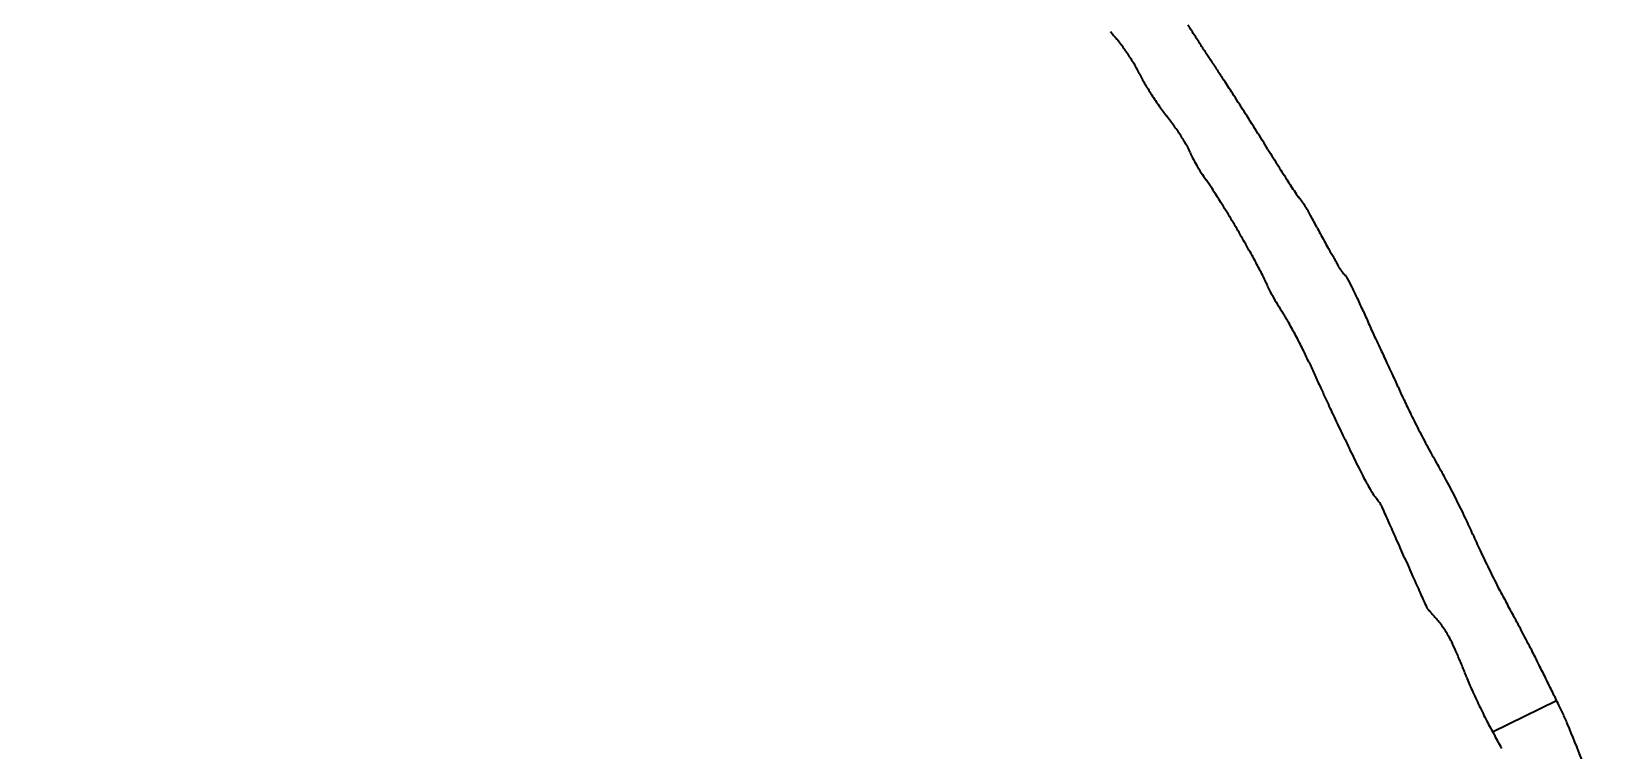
# Model space of a CAD drawing. Header units: metres. Extents: x 26.3 to 44.2, y 14.4 to 19.6.
# Drawn here: x 28.7696 to 28.834, y 15.457 to 15.4863 of the extents above; entities that cross this region are included whole.
import ezdxf

# ---------------------------------------------------------------- set-up
doc = ezdxf.new("R2010")
doc.units = ezdxf.units.M
doc.header["$MEASUREMENT"] = 0
doc.layers.add('Dimensions', color=7, linetype='Continuous', plot=False)
doc.layers.add('Suspensions', color=6, linetype='Continuous')
doc.styles.get("Standard").update_dxf_attribs({"font": 'arial.ttf'})
doc.dimstyles.new('Annotative', dxfattribs={"dimscale": 0, "dimtxt": 0.18, "dimasz": 0.18, "dimexe": 0.18, "dimexo": 0.0625, "dimgap": 0.09, "dimtad": 0, "dimtih": 1, "dimtoh": 1, "dimdec": 4, "dimzin": 0, "dimdsep": 46, "dimtxsty": 'Standard', "dimcen": 0.09, "dimadec": 0, "dimazin": 0, "dimtfac": 1, "dimtdec": 4, "dimtofl": 0, "dimtmove": 0, "dimatfit": 3, "dimfxl": 1, "dimtolj": 1, "dimtzin": 0, "dimarcsym": 0})

# ---------------------------------------------------------------- blocks, each defined once
blk = doc.blocks.new('*D65')
at = {"layer": 'Defpoints', "color": 0, "transparency": 16777216}
for p in [(28.43365521267326, 15.52255587762719), (28.43365521267325, 15.22255504397306), (29.54945632084941, 15.22255504397306)]:
    blk.add_point(p, dxfattribs=at)
at = {"layer": 'Dimensions', "color": 0, "lineweight": -2, "transparency": 16777216}
for p, q in [((28.44928021267326, 15.52255587762719), (29.59445632084941, 15.52255587762719)), ((29.54945632084941, 15.47755587762719), (29.54945632084941, 15.418046593133)), ((29.54945632084941, 15.26755504397306), (29.54945632084941, 15.32706432846725)), ((28.44928021267325, 15.22255504397306), (29.59445632084941, 15.22255504397306))]:
    blk.add_line(p, q, dxfattribs=at)
at = {"layer": 'Dimensions', "color": 0, "transparency": 16777216}
for points in [[(29.54195632084941, 15.47755587762719), (29.55695632084941, 15.47755587762719), (29.54945632084941, 15.52255587762719)], [(29.54195632084941, 15.26755504397306), (29.55695632084941, 15.26755504397306), (29.54945632084941, 15.22255504397306)]]:
    blk.add_solid(points, dxfattribs=at)
at = {"layer": 'Dimensions', "color": 0, "transparency": 16777216, "insert": (29.54945632084941, 15.37255546080011), "char_height": 0.045, "attachment_point": 5}
blk.add_mtext('\\A1;0.3000', dxfattribs=at)

msp = doc.modelspace()

# ---------------------------------------------------------------- linework, layer by layer
at = {"layer": 'Suspensions'}
msp.add_line((28.82928428226853, 15.45765938863952), (28.831895749936, 15.4589432756978), dxfattribs=at)
for points in [[(28.80365453022755, 15.61140393423787, -5e-06), (28.80972229165918, 15.59481243747512, -0.000212)], [(28.7880937947789, 15.58886764735399, -9e-06), (28.78271807773075, 15.60371463670833, -0.091432)], [(28.8243255789982, 15.55478214723026, -0.000139), (28.83223256013898, 15.53305071892552, -0.00023), (28.83889578970214, 15.51469548026182, -9e-06), (28.84491144920834, 15.49809943150136, -0.061218)]]:
    msp.add_lwpolyline(points, format="xyb", dxfattribs=at)
for centre, radius, start, end in [((28.82373002378606, 15.4942013517146), 0.01280113923168367, 218.1758103301125, 219.9590481841643), ((28.32405062265401, 15.1687497022951), 0.5863703700404327, 32.76620471297296, 32.81914601230132), ((28.24532230779066, 15.11807463786898), 0.6799978751171374, 32.72820222654983, 32.76647580690862), ((28.80919953571615, 15.4820264563929), 0.00615573708399826, 36.03941990522048, 39.95944399953005), ((28.80626615485355, 15.47989221021856), 0.009783371301503847, 33.26865313404183, 36.03911289148552), ((28.80158385168937, 15.47557516539976), 0.01876150860025249, 32.21778554462269, 32.72771714079695), ((28.82460004092064, 15.4900793618158), 0.008443576961823263, 212.2186390415448, 213.3164177812188), ((28.99806956798508, 15.60409614485097), 0.2160285080947699, 213.3158490653259, 213.4205857429845), ((28.80669380011298, 15.48017271304015), 0.009271939686402842, 30.468550998725, 33.26902930989304), ((28.81163198094572, 15.48307789939874), 0.00354256470184417, 24.72446712440119, 30.46819751321262), ((28.98627601991873, 15.59631398388291), 0.2018987591499419, 213.4206644294549, 213.5542781721414), ((28.81814427487792, 15.48607661048066), 0.003626970876743735, 204.7247626988074, 210.6769139510847), ((28.82712478783875, 15.49140392774691), 0.01406871030533644, 210.6768155010701, 212.84917721537), ((29.04888708025707, 15.63783995305085), 0.2770289860346731, 213.5541507132059, 213.6595749400741), ((28.78329972482269, 15.46098566490078), 0.04205420469117622, 32.79503344802718, 33.65973724928208), ((28.82841574314416, 15.49223751436246), 0.01560540554003775, 212.8493425449814, 214.9964963550799), ((28.69273681306731, 15.40263310870545), 0.1497884230256454, 32.45900373457265, 32.79498594494476), ((28.82587686717292, 15.49045999348436), 0.01250613600201982, 214.996450770459, 217.5313418649154), ((28.80544202413683, 15.47476202935631), 0.01326223390519957, 35.22740809999494, 37.5313083749888), ((28.68080516379973, 15.39504362721525), 0.1639293028962041, 32.12651216888938, 32.45905663980372), ((28.80613107929278, 15.47524858054655), 0.01241871208067616, 32.80716135383124, 35.22747428328216), ((28.71533971446373, 15.41672945972718), 0.1231505029960781, 31.71441178498453, 32.12648258719494), ((28.80730759366774, 15.47600704819432), 0.01101890522064069, 30.4544706707601, 32.80695275270039), ((28.81555034175771, 15.48085357228382), 0.001456913177953266, 19.99998757199432, 30.4547098001489), ((28.8186919808112, 15.48199702689896), 0.001886346369162034, 199.9997673573319, 207.3215095238607), ((28.82332362811177, 15.48438982728538), 0.007099565183475484, 207.3216998368099, 210.053662378731), ((28.91421209574328, 15.53962512416137), 0.1106305235494751, 211.7146160411888, 212.1342498613936), ((28.82399817000647, 15.48478008428165), 0.00787886441363117, 210.0534561816021, 212.7473796567411), ((28.82264751409829, 15.48391140159522), 0.006272974942966467, 212.7473878188796, 215.9433683975855), ((28.88001501487643, 15.51814477467273), 0.0702467922463485, 212.1342054600094, 212.7238923214534), ((28.81113080526104, 15.47556139129766), 0.007952258074854605, 32.80679943886879, 35.94343291943455), ((28.78059121323222, 15.45587478392629), 0.04428721632556961, 31.92702797336027, 32.8068576412935), ((28.90561551130406, 15.53459505695595), 0.1006769944234332, 212.7238810126883, 213.0706348057091), ((28.82228872001254, 15.48033582779282), 0.00124149725914516, 213.0701593738688, 221.0882955023006), ((28.77598322977693, 15.45300352670706), 0.04971654681310703, 31.04034575683477, 31.92705081618663), ((28.81970973248984, 15.47808691451832), 0.002180313308256864, 38.12054776052236, 41.08921982542287), ((28.81812169657266, 15.47684089838562), 0.004198831149387346, 36.30181443601646, 38.11965680487923), ((28.81815883725634, 15.47686816898358), 0.004152753868941424, 34.48000000203137, 36.30196740689555), ((28.81997682172709, 15.47811666845014), 0.001947347227903914, 31.27083062185672, 34.48078864036547), ((28.81880996487494, 15.47740807771615), 0.003312504999134264, 28.94272889001682, 31.27000345672926), ((28.79538360058304, 15.46445298046906), 0.03008243381138886, 28.48362681507401, 28.9431383510203), ((28.77870068943397, 15.45463890325744), 0.04654494730375564, 30.10876733085093, 31.0403915742999), ((28.79274376458591, 15.46302078232554), 0.03308575290872928, 27.99663066067582, 28.48341487139757), ((28.78970287153571, 15.4614039492809), 0.03652975924020829, 27.54494651993787, 27.9968950428943), ((28.77680557654347, 15.45353995192701), 0.04873564283129593, 29.25415288151083, 30.10877276745383), ((28.84254426238751, 15.48896409666287), 0.02306700502489877, 207.5448441539816, 208.3036666849412), ((28.8510559452803, 15.49354776139368), 0.03273441046926177, 208.3035018401048, 208.8872299795308), ((28.84891306860172, 15.49236557935039), 0.03028707011086773, 208.8874392917886, 209.4773553348329), ((28.78686154420646, 15.45917250001625), 0.03720966852903618, 28.20796863432466, 29.25418230084651), ((28.83077523488017, 15.48211307438447), 0.009452126622257225, 209.4769679341396, 210.8818428510287), ((28.80966231111337, 15.46948614186825), 0.01514858423677162, 30.12754563816295, 30.88247209860795), ((28.80783047377741, 15.46842327260064), 0.01726644142802733, 29.44267123189082, 30.12700998850041), ((28.78681029855871, 15.45914520101879), 0.0372677316353349, 27.33017625382305, 28.2077141242642), ((28.80942136651859, 15.46932114968155), 0.01543966203337912, 28.75798932622032, 29.44301562604773), ((28.82013956750345, 15.47520331116543), 0.003213474726049892, 26.56369248937105, 28.75782462411338), ((28.82384974554442, 15.47705829832874), 0.0009345848771783363, 206.5641376636696, 212.9124901514455), ((28.82426454158202, 15.47732675863749), 0.001428676660265025, 212.9121007134819, 217.5311193155848), ((28.82419668863006, 15.47727464950634), 0.001343123258870066, 217.5316215674735, 222.2218867225512), ((28.81815240593149, 15.47534297315102), 0.001987489053780304, 19.91952833376458, 27.33033066319107), ((28.82169521109882, 15.47662681564127), 0.001780762529307596, 199.919498539826, 207.1514914664793), ((28.83015227374087, 15.48096411594603), 0.01128518689195483, 207.1515263385867, 208.9993897757236), ((28.82358877706911, 15.47672299472364), 0.0005222216417182143, 222.2209973689019, 231.7168042914876), ((28.82307968590119, 15.47607797604383), 0.0002994978448519771, 27.70246351385098, 51.71782424911353), ((28.8032917352831, 15.46568810409242), 0.02264927253791023, 26.61312536564818, 27.70219534506952), ((28.80877109724067, 15.46843350492606), 0.01652059950058283, 24.82997867666067, 26.61321653071272), ((28.83141214724145, 15.48166239326951), 0.01272562864889542, 208.9991360933789, 210.874499690102), ((28.83135515582478, 15.48162829225188), 0.01265921403871492, 210.8743955836957, 212.757092547221), ((28.79980118309426, 15.46428319283036), 0.02640414391963154, 23.5748528544542, 24.82984706468278), ((28.81355626354038, 15.47017649742139), 0.00850547758185519, 29.56115184694831, 32.75736156420387), ((28.88931709549072, 15.50334498608177), 0.07126326243574782, 203.5748760337795, 204.0623477907491), ((28.80200673367244, 15.46362589595527), 0.02178335466126184, 27.97731442341193, 29.56094456436435), ((28.80110518164568, 15.46314687955302), 0.02280426247369912, 26.40722138512409, 27.97755953458446), ((28.88627058426685, 15.5019846589131), 0.06792683910505894, 204.062379549623, 204.5677275059246), ((28.80914993594372, 15.46714163561934), 0.01382227228538933, 24.12218738235218, 26.40706736496497), ((28.88000809609296, 15.499121527291), 0.06104089103857926, 204.5675513174452, 205.054335528167), ((28.83192032408674, 15.47664231488467), 0.007958419290110649, 205.0545174144863, 207.2397122234996), ((28.89844653121394, 15.50712764806501), 0.08401822606864132, 204.122317551695, 204.4837390292537), ((28.81684487262597, 15.46888134205168), 0.008997462758931369, 25.32899593345868, 27.23988048960579), ((28.76767437725921, 15.44560787610013), 0.0633977553317136, 24.87677521436829, 25.32918210177651), ((28.91688522544531, 15.51552428156354), 0.1042787517050939, 204.4837167638971, 204.791051140981), ((28.76089778312421, 15.44246595272964), 0.07086728747615907, 24.41129297442752, 24.8765340650038), ((28.90768888725821, 15.51127666504353), 0.0941488513033198, 204.7910209742776, 205.1008763610891), ((28.8434955237069, 15.48120508056169), 0.02326099538089548, 205.100835413662, 205.976539845983), ((28.75964247441597, 15.44189605458729), 0.07224590410999442, 23.95281840690406, 24.41141321405606), ((28.78316938186025, 15.45181259032997), 0.04384460700909614, 25.5436553946642, 25.97658178972534), ((28.72271854201152, 15.42292238266031), 0.110844219975223, 25.32711354570714, 25.54369152779676), ((28.84106259232084, 15.47806630775634), 0.01684687233095324, 203.9527865690128, 206.1680015994964), ((28.86083208882577, 15.48778028748407), 0.03887400092741473, 206.1678584170907, 207.3536412887241), ((28.7184377228202, 15.42089602906178), 0.1155804127251156, 25.11229248713422, 25.32726618881964), ((28.7608960402578, 15.44079610629062), 0.0686898828353466, 24.79484471941421, 25.11226313495674), ((28.849844811683, 15.48188656852973), 0.02929128895335318, 204.7949714971376, 205.5503563188424), ((28.86173100240514, 15.48824537717531), 0.03988610469746425, 207.3537172112044, 208.533770657525), ((28.87264481812471, 15.49278619793428), 0.05456266040205549, 205.5503339884686, 206.0245131831037), ((28.87169191327059, 15.49232097086614), 0.0535022529876244, 206.0245521156668, 206.5005647673673), ((28.84608396474907, 15.47973777373104), 0.02207573963171196, 208.5337477839046, 210.3712986474346), ((28.84517360849171, 15.47909917519034), 0.02387057451289528, 206.5007145640103, 207.3709186812999), ((28.83458904274481, 15.473619422917), 0.0119516518676288, 207.3707119601405, 208.8977364782834), ((28.8111462878497, 15.45926348562153), 0.01841917042764892, 28.12512956525791, 30.37128138564846), ((28.83325406369662, 15.4728825097601), 0.01042678791995923, 208.8975732011276, 210.5891430774821), ((28.83245652005963, 15.47241110479615), 0.009500343917172043, 210.5894393576718, 212.1726111542667), ((28.79380842942834, 15.44999599391232), 0.0380784617986429, 26.82062034015476, 28.12534573585683), ((28.82521998166487, 15.46785883969777), 0.0009510395323292962, 212.1724442226945, 220.7534026089351), ((28.8228259729513, 15.4657957733395), 0.002209264332700725, 37.98036469282037, 40.75357424541669), ((28.82225086314996, 15.46534674597591), 0.002938905927361959, 35.74161887793244, 37.98066670191297), ((28.82246108211313, 15.46549805767714), 0.002679893875433948, 33.47216252407599, 35.74123043242388), ((28.82404979539625, 15.4665485090521), 0.0007753052094541943, 27.75798965159683, 33.47125772545335), ((28.82314890811199, 15.46607434665615), 0.001793356228070793, 24.02578519743241, 27.75861888459266), ((28.30983818059383, 15.23725382392827), 0.5637957891468767, 23.96143455481599, 24.0260641923936), ((28.79368431090753, 15.44993325901866), 0.03821753398792893, 25.51678761788631, 26.82059631080573), ((28.58839950811391, 15.36105357302394), 0.2589633908284313, 23.79739606928059, 23.96126197076389), ((28.81090810207661, 15.45815474005715), 0.01913215391051503, 23.32895494768898, 25.51689970378939), ((28.41744605385877, 15.28566241152109), 0.4458026553154216, 23.68842071776582, 23.79751187371956), ((28.85109147016911, 15.47548454093615), 0.02462884550406901, 203.3290185934399, 205.0072965674042), ((28.86964124956872, 15.48413742468231), 0.04509752188760986, 205.0074156448748, 206.0744845318117), ((29.09091165505048, 15.5811305288644), 0.2896273715090307, 203.6883671919082, 203.8552124723751), ((28.86871884588011, 15.48368604293836), 0.04407059733174319, 206.0744727537451, 207.1463543813574), ((28.96969637838026, 15.52752865903218), 0.1570894382682149, 203.8552214037281, 204.1190110561166), ((28.84673946985159, 15.47241615760814), 0.0193703283866784, 207.1462952389354, 209.1277631048357), ((29.40151205280803, 15.72086126730096), 0.6302091631809674, 204.1190233776419, 204.1767775221685), ((28.79249259505404, 15.44218821039354), 0.04273001153278561, 28.24024183125814, 29.12786360934557), ((28.82686407446686, 15.46288412736267), 0.0003103588144752107, 204.1768448239523, 215.8239775812978), ((28.82706837822079, 15.46303160758909), 0.0005623319103666249, 215.8241181006582, 221.1278435518367), ((28.83921606456746, 15.4736390952881), 0.01668948537468848, 221.1278055768834, 221.5843377441946), ((28.83803383183841, 15.47258998373854), 0.01510888129167254, 221.584184593237, 222.1860180778552), ((28.84258059494021, 15.47671088762401), 0.02124524043415741, 222.1863622213866, 222.6525200406498), ((28.82524166768284, 15.4607375851924), 0.002329847879768844, 37.61628178327013, 42.65222850493959), ((28.75115665243982, 15.41998666918558), 0.08965088731120859, 27.73031574369032, 28.2402473398643), ((28.82239514667241, 15.4585441945726), 0.005923403816960363, 35.10740277764215, 37.61617015993672), ((28.82216011041998, 15.45837899246675), 0.006210690738318514, 32.62201573955246, 35.10718006267384), ((28.82419203725901, 15.45967953074923), 0.003798196903702508, 29.03051935162767, 32.62244141562838), ((28.75069918237596, 15.41974620826126), 0.09016770479830118, 27.22082840242859, 27.73030163463386), ((28.82422056048693, 15.45969537780208), 0.003765567110490291, 24.64747785788355, 29.0302998081218), ((28.80733619234803, 15.45194823358694), 0.02234243797023315, 23.47302943336634, 24.64735345289893), ((28.79041509408837, 15.4401756811522), 0.04550544997669823, 26.37100749342574, 27.22081460043733), ((28.80479670392011, 15.45084533948027), 0.0251110796726341, 22.28496467873567, 23.47326849703757), ((28.80567449602729, 15.45120513549562), 0.02416241105122019, 21.06170246168409, 22.28484114969914), ((28.61359923542111, 15.35251517103416), 0.2428584659414706, 26.22429784141308, 26.37097501694017), ((28.8386035294751, 15.46388614144638), 0.01112397663201898, 201.061849003242, 204.0108146049524), ((28.59186438383818, 15.34180876089093), 0.2670871883898756, 26.08772125343718, 26.22431437562305), ((28.85077319716959, 15.46930710987109), 0.02444642800007801, 204.0106661910757, 205.6474641905639), ((28.61780097710513, 15.35450795713353), 0.2382085378762063, 25.95161200977025, 26.08774676588222), ((28.85114462202741, 15.46948554520874), 0.02485849060060405, 205.6476717409229, 207.279198796692), ((28.79097686158467, 15.43879031497854), 0.04561206124949697, 25.48865489553236, 25.95183334650842), ((28.82463826719486, 15.45483778936144), 0.008321155364504312, 22.16190934754122, 25.48872698394145), ((28.84081816446301, 15.46416033144421), 0.01323981479576358, 207.2788971171578, 209.8933047166858), ((28.31731029081111, 15.24819631584844), 0.5561189047184129, 21.99763294120578, 22.16172802568975), ((28.81816887178574, 15.45113990476939), 0.01288530663124379, 26.93367461445401, 29.89341003286703)]:
    msp.add_arc(centre, radius, start, end, dxfattribs=at)

# ---------------------------------------------------------------- dimensions: what is measured, and where the dimension line sits
at = {"layer": 'Dimensions'}
dim = msp.add_linear_dim(base=(29.54945632084941, 15.22255504397306), p1=(28.43365521267324, 15.52255587762719), p2=(28.43365521267324, 15.22255504397305), angle=90, dimstyle='Annotative', dxfattribs=at)
dim.commit()
dim.dimension.update_dxf_attribs({"geometry": '*D65', "text_midpoint": (29.54945632084941, 15.37255546080011)})

doc.saveas('drawing.dxf')
